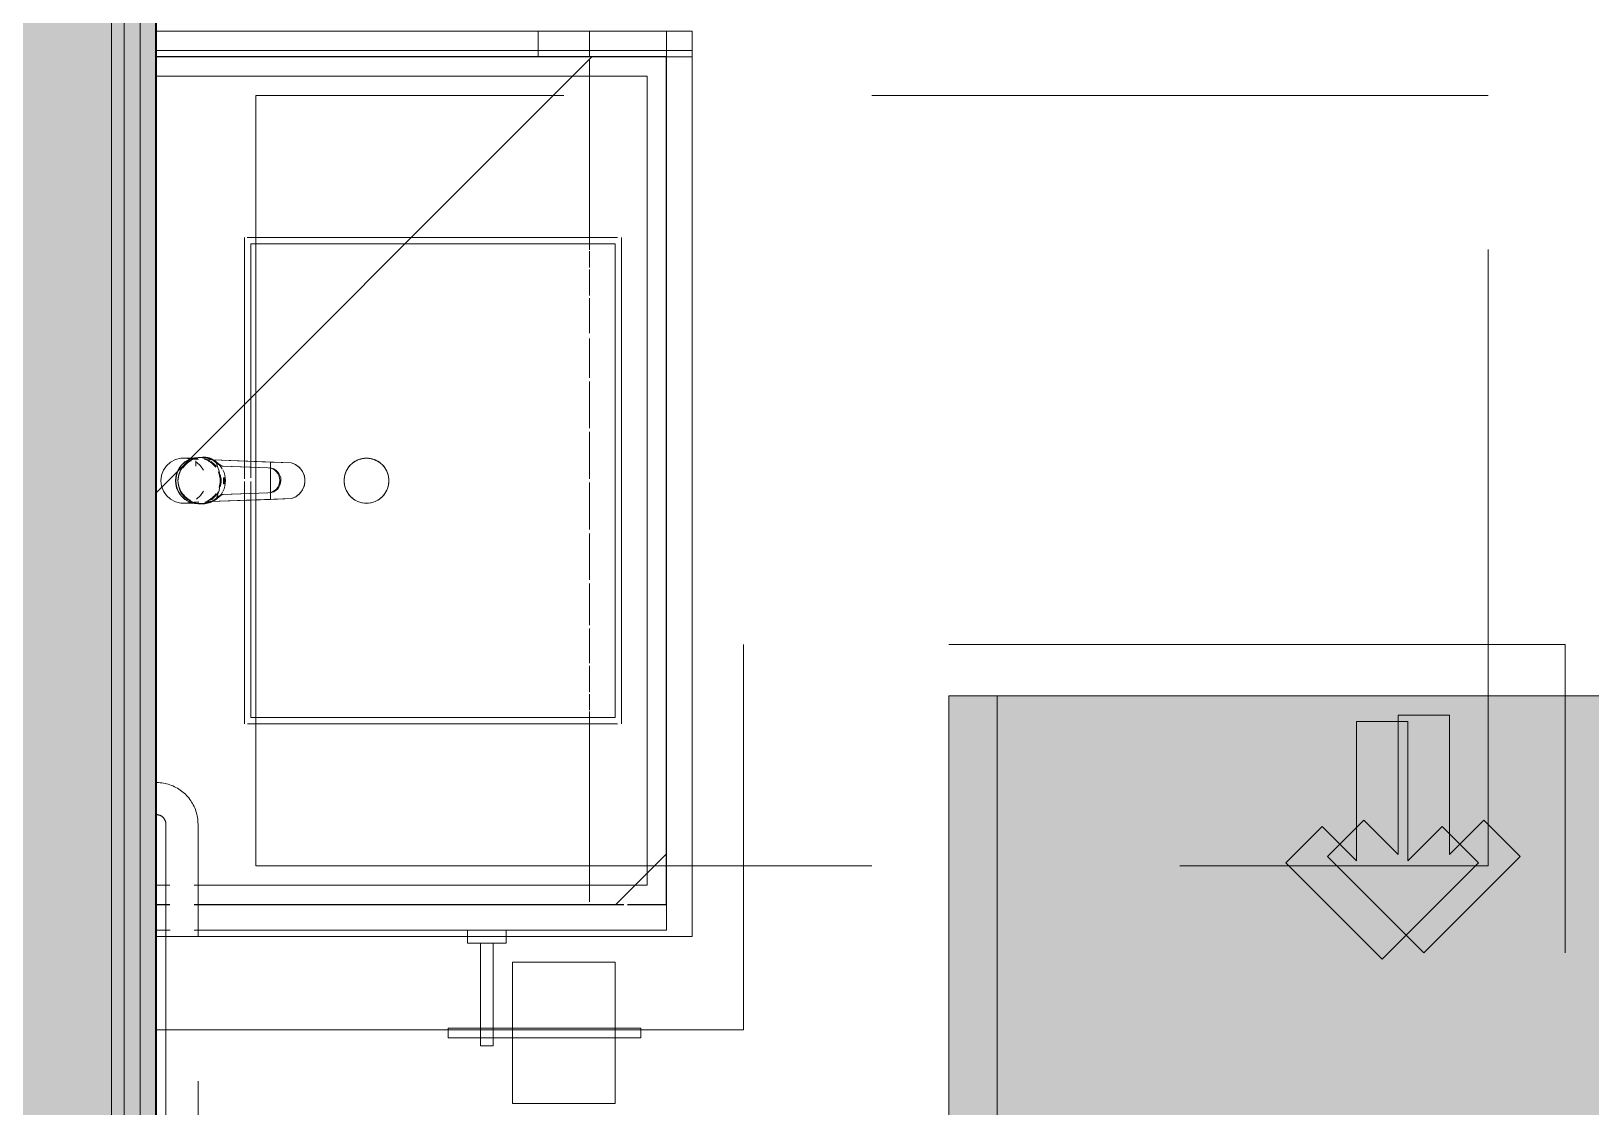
# Model space of a CAD drawing. Header units: inches. Extents: x 6 to 8416, y -388 to 6104.
# Drawn here: x 4977.2 to 5037.9, y 448.8 to 490.7 of the extents above; entities that cross this region are included whole.
import ezdxf

# ---------------------------------------------------------------- set-up
doc = ezdxf.new("R2010")
doc.units = ezdxf.units.IN
doc.header["$MEASUREMENT"] = 0
for name, pattern in [('Dash 1_16_', [48, 24, -24]), ('Hidden 1_16_', [36, 24, -12]), ('Hidden 3_16_', [13.5, 9, -4.5])]:
    doc.linetypes.add(name, pattern=pattern)
for name, color, linetype, lineweight in [('A-GENM', 13, 'Continuous', 18), ('A-ROOM', 32, 'Continuous', 13), ('A-WALL', 113, 'Continuous', 25), ('A-WALL-PATT', 111, 'Continuous', 35), ('I-WALL', 2, 'Continuous', 25), ('P-SANR-FIXT', 6, 'Continuous', 18), ('Q-CASE', 31, 'Continuous', 18), ('Q-SPCQ', 91, 'Continuous', 18)]:
    doc.layers.add(name, color=color, linetype=linetype, lineweight=lineweight)
pattern_1 = [(135, (475.423, -853.625), (-16.97056, -16.97056), [])]

# ---------------------------------------------------------------- blocks, each defined once
blk = doc.blocks.new('PL BA Toilet-Unit-Two Piece-ICC ADA-AM - ICC Type B_ Side Approach_ Swing Up Bar-V949-LEVEL 3 - PLAN Copy 1 Copy 1')
at = {"layer": 'A-GENM', "linetype": 'Hidden 1_16_', "lineweight": 9}
for p, q in [((0, -6), (0, -1.125)), ((33, -24), (33, -1.125)), ((0, -18.276), (0, -6)), ((0, -18.875), (0, -18.276)), ((0, -22.536), (0, -19.066)), ((0, -23.578), (0, -22.678)), ((0, -47.172), (0, -23.578)), ((33, -24), (48, -24)), ((48, -56), (48, -24)), ((39.75, -46.75), (36, -50.5)), ((36.688, -49.812), (39.75, -46.75)), ((41.164, -48.164), (39.75, -46.75)), ((39.75, -46.75), (40.227, -47.227)), ((0, -47.704), (0, -47.172)), ((40.227, -47.227), (40.875, -47.875)), ((0, -52.423), (0, -47.763)), ((40.875, -47.875), (41.164, -48.164)), ((39.828, -49.5), (41.164, -48.164)), ((41.164, -48.164), (39.828, -49.5)), ((36, -50.5), (36.688, -49.812)), ((45.25, -49.5), (39.828, -49.5)), ((39.828, -49.5), (45, -49.5)), ((45, -49.5), (45.25, -49.5)), ((45.25, -51.5), (45.25, -49.5)), ((45.25, -49.5), (45.25, -51.5)), ((36, -50.5), (39.75, -54.25)), ((39.75, -54.25), (36, -50.5)), ((41.164, -52.836), (39.828, -51.5)), ((39.828, -51.5), (45.25, -51.5)), ((40.625, -51.5), (39.828, -51.5)), ((39.828, -51.5), (40.227, -51.898)), ((45.25, -51.5), (40.625, -51.5)), ((40.227, -51.898), (41.164, -52.836)), ((0, -56), (0, -52.474)), ((39.75, -54.25), (41.164, -52.836)), ((41.164, -52.836), (39.75, -54.25)), ((0, -56), (48, -56))]:
    blk.add_line(p, q, dxfattribs=at)
blk = doc.blocks.new('GM Clearance-Rect-AM - 30_ x 48_  - A117 2017 Existing _ Type B _ A117 2009 _ CBC-V950-LEVEL 3 - PLAN Copy 1 Copy 1')
at = {"layer": 'A-GENM', "linetype": 'Hidden 1_16_', "lineweight": 9, "transparency": 33554560}
h = blk.add_hatch(color=256, dxfattribs=at)
h.paths.add_polyline_path([(-11.625, 0), (8.556, 0.148), (3.967, 1.272), (-1.674, 2.235), (-7.311, 2.769), (-13.318, 2.869), (-15, 2.715), (-15, 0), (-12.492, 0)])
h.paths.add_polyline_path([(12.753, 0), (15, 0), (15, 48), (-15, 48), (-15, 3.805), (-9.48, 3.852), (-3.814, 3.486), (1.711, 2.722), (7.275, 1.493), (11.372, 0.418), (12.494, 0)])
blk.add_hatch(color=256, dxfattribs=at).paths.add_polyline_path([(11.046, 0), (12.277, 0.051), (10.174, 0.744), (3.583, 2.363), (-0.924, 3.155), (-7.243, 3.767), (-13.135, 3.876), (-15, 3.673), (-15, 2.805), (-9.932, 2.869), (-4.179, 2.522), (2.085, 1.633), (7.716, 0.376), (9.685, 0), (10.671, 0)])
at = {"layer": 'A-GENM', "linetype": 'Hidden 1_16_', "lineweight": 9}
for p, q in [((15, 48), (-15, 48)), ((-15, 48), (-15, 3.771)), ((15, 48), (-15, 48)), ((-15, 48), (-15, 3.771)), ((-15, 3.771), (-15, 48)), ((-15, 48), (15, 48)), ((15, 0), (15, 48)), ((15, 0), (15, 48)), ((15, 48), (15, 0)), ((-15, 3.702), (-15, 3.498)), ((-15, 3.702), (-15, 3.498)), ((-15, 3.498), (-15, 3.702)), ((-15, 3.199), (-15, 2.989)), ((-15, 3.199), (-15, 2.989)), ((-15, 2.989), (-15, 3.199)), ((-15, 2.805), (-15, 0)), ((-15, 2.805), (-15, 0)), ((-15, 0), (-15, 2.805)), ((-15, 0), (9.1, 0)), ((-15, 0), (9.1, 0)), ((9.1, 0), (-15, 0)), ((9.1, 0), (9.523, 0)), ((9.1, 0), (9.523, 0)), ((9.523, 0), (9.1, 0)), ((9.575, 0), (12.341, 0)), ((9.575, 0), (12.341, 0)), ((12.341, 0), (9.575, 0)), ((12.422, 0), (15, 0)), ((12.422, 0), (15, 0)), ((15, 0), (12.422, 0))]:
    blk.add_line(p, q, dxfattribs=at)
blk = doc.blocks.new('GM BA Vanity-Single - Lav Cab _ Apron-ICC ADA-AM - 33_ Sink Cab_End Panel - Forward-V951-LEVEL 3 - PLAN Copy 1 Copy 1')
at = {"layer": 'A-GENM'}
for p, q in [((0.75, 22), (0, 22)), ((0, 22), (0, 16)), ((0, 16), (0, 22)), ((0, 22), (0.75, 22)), ((0.75, 22), (0, 22)), ((0, 22), (0, 16)), ((0, 16), (0, 22)), ((0, 22), (0.75, 22)), ((0.75, 16), (0.75, 22)), ((0.75, 22), (0.75, 16)), ((1, 22), (0.75, 22)), ((0.75, 22), (1, 22)), ((35.25, 22), (1, 22)), ((1, 22), (35.25, 22)), ((35.25, 1.125), (35.25, 22)), ((35.25, 22), (35.25, 2.601)), ((8.281, 4.813), (8.281, 19)), ((8.281, 19), (26.719, 19)), ((26.719, 19), (8.281, 19)), ((8.281, 19), (8.281, 4.813)), ((26.719, 19), (26.719, 4.813)), ((26.719, 4.813), (26.719, 19)), ((0, 16), (0, 1.125)), ((0, 1.125), (0, 16)), ((0, 16), (0, 1.125)), ((0, 1.125), (0, 16)), ((0.75, 1.125), (0.75, 16)), ((0.75, 16), (0.75, 1.125)), ((16.746, 4.813), (8.281, 4.813)), ((8.281, 4.813), (16.746, 4.813)), ((16.975, 4.813), (16.746, 4.813)), ((16.746, 4.813), (16.975, 4.813)), ((17.386, 4.813), (16.975, 4.813)), ((16.975, 4.813), (17.386, 4.813)), ((17.999, 4.813), (17.531, 4.813)), ((17.531, 4.813), (17.999, 4.813)), ((18.254, 4.813), (17.999, 4.813)), ((17.999, 4.813), (18.254, 4.813)), ((26.719, 4.813), (18.254, 4.813)), ((18.254, 4.813), (26.719, 4.813)), ((35.25, 1.66), (35.25, 1.125))]:
    blk.add_line(p, q, dxfattribs=at)
blk = doc.blocks.new('GM Outlet Zone-AM - GM Outlet Zone-AM-V953-LEVEL 3 - PLAN Copy 1 Copy 1')
at = {"layer": 'A-GENM', "linetype": 'Dash 1_16_', "lineweight": 9}
for p, q in [((-3, 1), (3, 1)), ((3, 1), (-3, 1)), ((-3, 0.75), (-3, 1)), ((-3, 1), (-3, 0)), ((-3, 0), (-3, 0.75)), ((3, 1), (3, 0.75)), ((3, 1), (3, 0)), ((3, 0.75), (3, 0)), ((-3, 0), (3, 0)), ((3, 0), (-3, 0))]:
    blk.add_line(p, q, dxfattribs=at)
blk = doc.blocks.new('z Nested-Clearance-Shower-AM - Tub_Shower - ICC Type B - Option A_ Forward-2223806-LEVEL 3 - PLAN Copy 1 Copy 1')
at = {"layer": 'A-GENM', "linetype": 'Hidden 1_16_', "lineweight": 9}
for p, q in [((30, 48), (0, 48)), ((0, 48), (0, 0)), ((30, 0), (30, 48)), ((16, 47), (14, 47)), ((14, 47), (14, 41.578)), ((14, 42.875), (14, 47)), ((14, 47), (15.625, 47)), ((15.625, 47), (16, 47)), ((16, 41.578), (16, 47)), ((16, 47), (16, 41.578)), ((12.664, 42.914), (11.25, 41.5)), ((11.25, 41.5), (12.664, 42.914)), ((14, 41.578), (12.664, 42.914)), ((12.664, 42.914), (13.352, 42.227)), ((14, 41.578), (14, 42.875)), ((17.336, 42.914), (16, 41.578)), ((16, 41.578), (17.336, 42.914)), ((18.75, 41.5), (17.336, 42.914)), ((17.336, 42.914), (17.625, 42.625)), ((17.625, 42.625), (18.023, 42.227)), ((13.352, 42.227), (14, 41.578)), ((18.023, 42.227), (18.75, 41.5)), ((11.25, 41.5), (15, 37.75)), ((15, 37.75), (11.25, 41.5)), ((15, 37.75), (18.75, 41.5)), ((18.75, 41.5), (15.937, 38.688)), ((15.937, 38.688), (15, 37.75)), ((0, 0), (30, 0))]:
    blk.add_line(p, q, dxfattribs=at)
blk = doc.blocks.new('z Nested-Toilet Grab Bars - z Nested-Toilet Grab Bars-V957-LEVEL 3 - PLAN Copy 1 Copy 1')
at = {"layer": 'A-GENM', "linetype": 'Dash 1_16_', "lineweight": 9}
for p, q in [((-1.724, 29.713), (-1.711, 29.691)), ((-1.711, 29.691), (-1.699, 29.67)), ((-1.699, 29.67), (-1.687, 29.647)), ((-1.625, 29.192), (-1.625, 29.233)), ((-1.625, 29.204), (-1.625, 29.159)), ((-1.625, 29.146), (-1.625, 29.192)), ((-1.625, 29.159), (-1.625, 29.109)), ((-1.625, 29.094), (-1.625, 29.146)), ((-1.625, 29.109), (-1.625, 29.054)), ((-1.625, 29.038), (-1.625, 29.094)), ((-1.625, 29.054), (-1.625, 28.994)), ((-2.875, 26), (-2.875, 1.125)), ((-2.875, 26), (-2.875, 1.125)), ((-1.625, 1.125), (-1.625, 26)), ((-1.625, 1.125), (-1.625, 26)), ((-36.625, 2.75), (-41, 2.75)), ((-7, 2.75), (-36.625, 2.75)), ((-41, 1.5), (-36.625, 1.5)), ((-36.625, 1.5), (-7, 1.5))]:
    blk.add_line(p, q, dxfattribs=at)
at = {"layer": 'A-GENM', "linetype": 'Dash 1_16_', "lineweight": 9, "flags": 128}
for points in [[(-2.875, 29.375), (-2.875, 29.4), (-2.873, 29.425), (-2.871, 29.45), (-2.867, 29.475), (-2.863, 29.499), (-2.857, 29.524), (-2.851, 29.548), (-2.843, 29.572), (-2.835, 29.595), (-2.826, 29.618), (-2.815, 29.641), (-2.804, 29.664), (-2.792, 29.686), (-2.78, 29.707), (-2.766, 29.728), (-2.751, 29.748), (-2.736, 29.768), (-2.72, 29.787), (-2.703, 29.806), (-2.685, 29.823), (-2.667, 29.84), (-2.648, 29.857), (-2.629, 29.872), (-2.608, 29.887), (-2.588, 29.901), (-2.566, 29.914), (-2.545, 29.926), (-2.522, 29.938), (-2.5, 29.948), (-2.476, 29.958), (-2.453, 29.966), (-2.429, 29.974), (-2.405, 29.98), (-2.381, 29.986), (-2.356, 29.991), (-2.332, 29.995), (-2.307, 29.997), (-2.282, 29.999), (-2.257, 30), (-2.25, 30)], [(-2.25, 30), (-2.225, 30), (-2.2, 29.998), (-2.175, 29.996), (-2.15, 29.992), (-2.126, 29.988), (-2.101, 29.982), (-2.077, 29.976), (-2.053, 29.968), (-2.03, 29.96), (-2.007, 29.951), (-1.984, 29.94), (-1.961, 29.929), (-1.939, 29.917), (-1.918, 29.905), (-1.897, 29.891), (-1.877, 29.876), (-1.857, 29.861), (-1.838, 29.845), (-1.819, 29.828), (-1.802, 29.81), (-1.785, 29.792), (-1.768, 29.773), (-1.753, 29.754), (-1.738, 29.733), (-1.724, 29.713)], [(-2.875, 29.375), (-2.875, 29.372), (-2.875, 29.364), (-2.875, 29.351), (-2.875, 29.332), (-2.875, 29.308), (-2.875, 29.278), (-2.875, 29.244), (-2.875, 29.204), (-2.875, 29.159), (-2.875, 29.109), (-2.875, 29.054), (-2.875, 28.994), (-2.875, 28.929), (-2.875, 28.859), (-2.875, 28.786), (-2.875, 28.707), (-2.875, 28.624), (-2.875, 28.537), (-2.875, 28.446), (-2.875, 28.351), (-2.875, 28.253), (-2.875, 28.15), (-2.875, 28.045), (-2.875, 27.936), (-2.875, 27.824), (-2.875, 27.708), (-2.875, 27.591), (-2.875, 27.47), (-2.875, 27.348), (-2.875, 27.223), (-2.875, 27.096), (-2.875, 26.968), (-2.875, 26.838), (-2.875, 26.706), (-2.875, 26.574), (-2.875, 26.44), (-2.875, 26.306), (-2.875, 26.171), (-2.875, 26.036), (-2.875, 26)], [(-2.875, 26), (-2.875, 26.135), (-2.875, 26.27), (-2.875, 26.404), (-2.875, 26.538), (-2.875, 26.671), (-2.875, 26.802), (-2.875, 26.933), (-2.875, 27.062), (-2.875, 27.189), (-2.875, 27.314), (-2.875, 27.438), (-2.875, 27.559), (-2.875, 27.677), (-2.875, 27.793), (-2.875, 27.906), (-2.875, 28.016), (-2.875, 28.122), (-2.875, 28.225), (-2.875, 28.325), (-2.875, 28.421), (-2.875, 28.513), (-2.875, 28.601), (-2.875, 28.685), (-2.875, 28.765), (-2.875, 28.84), (-2.875, 28.911), (-2.875, 28.977), (-2.875, 29.038), (-2.875, 29.094), (-2.875, 29.146), (-2.875, 29.192), (-2.875, 29.233), (-2.875, 29.269), (-2.875, 29.3), (-2.875, 29.326), (-2.875, 29.346), (-2.875, 29.361), (-2.875, 29.371), (-2.875, 29.375)], [(-1.687, 29.647), (-1.677, 29.625), (-1.667, 29.601), (-1.659, 29.578), (-1.651, 29.554), (-1.645, 29.53), (-1.639, 29.506), (-1.634, 29.481), (-1.63, 29.457), (-1.628, 29.432), (-1.626, 29.407), (-1.625, 29.382), (-1.625, 29.375)], [(-1.625, 29.375), (-1.625, 29.372), (-1.625, 29.364), (-1.625, 29.351), (-1.625, 29.332), (-1.625, 29.308), (-1.625, 29.278), (-1.625, 29.244), (-1.625, 29.204)], [(-1.625, 29.233), (-1.625, 29.269), (-1.625, 29.3), (-1.625, 29.326), (-1.625, 29.346), (-1.625, 29.361), (-1.625, 29.371), (-1.625, 29.375)], [(-1.625, 28.685), (-1.625, 28.765), (-1.625, 28.84), (-1.625, 28.911), (-1.625, 28.977), (-1.625, 29.038)], [(-1.625, 28.994), (-1.625, 28.929), (-1.625, 28.859), (-1.625, 28.786), (-1.625, 28.707)], [(-1.625, 28.707), (-1.625, 28.624), (-1.625, 28.537), (-1.625, 28.446), (-1.625, 28.351), (-1.625, 28.253), (-1.625, 28.15), (-1.625, 28.045), (-1.625, 27.936), (-1.625, 27.824), (-1.625, 27.708), (-1.625, 27.591), (-1.625, 27.47), (-1.625, 27.348), (-1.625, 27.223), (-1.625, 27.096), (-1.625, 26.968), (-1.625, 26.838), (-1.625, 26.706), (-1.625, 26.574), (-1.625, 26.44), (-1.625, 26.306), (-1.625, 26.171), (-1.625, 26.036), (-1.625, 26)], [(-1.625, 26), (-1.625, 26.135), (-1.625, 26.27), (-1.625, 26.404), (-1.625, 26.538), (-1.625, 26.671), (-1.625, 26.802), (-1.625, 26.933), (-1.625, 27.062), (-1.625, 27.189), (-1.625, 27.314), (-1.625, 27.438), (-1.625, 27.559), (-1.625, 27.677), (-1.625, 27.793), (-1.625, 27.906), (-1.625, 28.016), (-1.625, 28.122), (-1.625, 28.225), (-1.625, 28.325), (-1.625, 28.421), (-1.625, 28.513), (-1.625, 28.601), (-1.625, 28.685)], [(-41, 2.75), (-41.065, 2.749), (-41.13, 2.745), (-41.195, 2.738), (-41.259, 2.729), (-41.323, 2.718), (-41.386, 2.703), (-41.449, 2.687), (-41.511, 2.668), (-41.572, 2.646), (-41.633, 2.622), (-41.692, 2.595), (-41.75, 2.566), (-41.807, 2.535), (-41.863, 2.502), (-41.918, 2.466), (-41.97, 2.428), (-42.022, 2.389), (-42.072, 2.347), (-42.119, 2.303), (-42.166, 2.257), (-42.21, 2.21), (-42.252, 2.16), (-42.293, 2.109), (-42.331, 2.057), (-42.367, 2.003), (-42.401, 1.948), (-42.433, 1.891), (-42.463, 1.833), (-42.49, 1.774), (-42.515, 1.714), (-42.537, 1.653), (-42.557, 1.591), (-42.574, 1.528), (-42.589, 1.465), (-42.601, 1.401), (-42.611, 1.337), (-42.618, 1.272), (-42.623, 1.208), (-42.625, 1.143), (-42.625, 1.125)], [(-5.375, 1.125), (-5.376, 1.19), (-5.38, 1.255), (-5.387, 1.32), (-5.396, 1.384), (-5.407, 1.448), (-5.422, 1.511), (-5.438, 1.574), (-5.457, 1.636), (-5.479, 1.697), (-5.503, 1.758), (-5.53, 1.817), (-5.559, 1.875), (-5.59, 1.932), (-5.623, 1.988), (-5.659, 2.043), (-5.697, 2.095), (-5.736, 2.147), (-5.778, 2.197), (-5.822, 2.244), (-5.868, 2.291), (-5.915, 2.335), (-5.965, 2.377), (-6.016, 2.418), (-6.068, 2.456), (-6.122, 2.492), (-6.177, 2.526), (-6.234, 2.558), (-6.292, 2.588), (-6.351, 2.615), (-6.411, 2.64), (-6.472, 2.662), (-6.534, 2.682), (-6.597, 2.699), (-6.66, 2.714), (-6.724, 2.726), (-6.788, 2.736), (-6.853, 2.743), (-6.917, 2.748), (-6.982, 2.75), (-7, 2.75)], [(-41.375, 1.125), (-41.375, 1.14), (-41.374, 1.155), (-41.372, 1.17), (-41.37, 1.185), (-41.368, 1.2), (-41.364, 1.214), (-41.36, 1.229), (-41.356, 1.243), (-41.351, 1.257), (-41.345, 1.271), (-41.339, 1.285), (-41.333, 1.298), (-41.325, 1.311), (-41.318, 1.324), (-41.31, 1.337), (-41.301, 1.349), (-41.292, 1.361), (-41.282, 1.372), (-41.272, 1.383), (-41.261, 1.394), (-41.25, 1.404), (-41.239, 1.414), (-41.227, 1.423), (-41.215, 1.432), (-41.203, 1.441), (-41.19, 1.448), (-41.177, 1.456), (-41.163, 1.463), (-41.15, 1.469), (-41.136, 1.475), (-41.122, 1.48), (-41.108, 1.484), (-41.093, 1.488), (-41.078, 1.492), (-41.064, 1.495), (-41.049, 1.497), (-41.034, 1.498), (-41.019, 1.5), (-41.004, 1.5), (-41, 1.5)], [(-7, 1.5), (-6.985, 1.5), (-6.97, 1.499), (-6.955, 1.497), (-6.94, 1.495), (-6.925, 1.493), (-6.911, 1.489), (-6.896, 1.485), (-6.882, 1.481), (-6.868, 1.476), (-6.854, 1.47), (-6.84, 1.464), (-6.827, 1.458), (-6.814, 1.45), (-6.801, 1.443), (-6.788, 1.435), (-6.776, 1.426), (-6.764, 1.417), (-6.753, 1.407), (-6.742, 1.397), (-6.731, 1.386), (-6.721, 1.375), (-6.711, 1.364), (-6.702, 1.352), (-6.693, 1.34), (-6.684, 1.328), (-6.677, 1.315), (-6.669, 1.302), (-6.662, 1.288), (-6.656, 1.275), (-6.65, 1.261), (-6.645, 1.247), (-6.641, 1.233), (-6.637, 1.218), (-6.633, 1.203), (-6.63, 1.189), (-6.628, 1.174), (-6.627, 1.159), (-6.625, 1.144), (-6.625, 1.129), (-6.625, 1.125)]]:
    blk.add_lwpolyline(points, dxfattribs=at)
blk = doc.blocks.new('z Nested-Lav Basin-Rectangular - Rectangular-V673-LEVEL 3 - PLAN Copy 1 Copy 1')
at = {"layer": 'P-SANR-FIXT', "lineweight": 9}
for p, q in [((-9.469, 7.301), (9.469, 7.301)), ((-9.231, 7.301), (-9.469, 7.301)), ((-8.531, 7.301), (-9.231, 7.301)), ((-7.403, 7.301), (-8.531, 7.301)), ((-5.904, 7.301), (-7.403, 7.301)), ((-4.108, 7.301), (-5.904, 7.301)), ((-2.107, 7.301), (-4.108, 7.301)), ((0, 7.301), (-2.107, 7.301)), ((2.107, 7.301), (0, 7.301)), ((4.108, 7.301), (2.107, 7.301)), ((5.904, 7.301), (4.108, 7.301)), ((7.403, 7.301), (5.904, 7.301)), ((8.531, 7.301), (7.403, 7.301)), ((9.231, 7.301), (8.531, 7.301)), ((9.469, 7.301), (9.231, 7.301)), ((-9.469, 7.141), (-9.469, -7.282)), ((-9.219, -7.137), (-9.219, 7.051)), ((-9.219, 7.051), (9.219, 7.051)), ((-9.219, 7.051), (-8.988, 7.051)), ((-8.988, 7.051), (-8.306, 7.051)), ((-8.306, 7.051), (-7.208, 7.051)), ((-7.208, 7.051), (-5.748, 7.051)), ((-5.748, 7.051), (-4, 7.051)), ((-4, 7.051), (-2.051, 7.051)), ((-2.051, 7.051), (0, 7.051)), ((0, 7.051), (2.051, 7.051)), ((2.051, 7.051), (4, 7.051)), ((4, 7.051), (5.748, 7.051)), ((5.748, 7.051), (7.208, 7.051)), ((7.208, 7.051), (8.306, 7.051)), ((8.306, 7.051), (8.988, 7.051)), ((8.988, 7.051), (9.219, 7.051)), ((9.219, 7.051), (9.219, -7.137)), ((9.469, -7.278), (9.469, 7.139)), ((-0.754, -7.137), (-9.219, -7.137)), ((-8.988, -7.137), (-9.219, -7.137)), ((-8.306, -7.137), (-8.988, -7.137)), ((-7.208, -7.137), (-8.306, -7.137)), ((-5.748, -7.137), (-7.208, -7.137)), ((-4, -7.137), (-5.748, -7.137)), ((-2.051, -7.137), (-4, -7.137)), ((-0.759, -7.137), (-2.051, -7.137)), ((-0.528, -7.137), (-0.759, -7.137)), ((-0.525, -7.137), (-0.754, -7.137)), ((-0.114, -7.137), (-0.528, -7.137)), ((-0.114, -7.137), (-0.525, -7.137)), ((0.499, -7.137), (0.031, -7.137)), ((0.501, -7.137), (0.031, -7.137)), ((0.754, -7.137), (0.499, -7.137)), ((0.759, -7.137), (0.501, -7.137)), ((9.219, -7.137), (0.754, -7.137)), ((2.051, -7.137), (0.759, -7.137)), ((4, -7.137), (2.051, -7.137)), ((5.748, -7.137), (4, -7.137)), ((7.208, -7.137), (5.748, -7.137)), ((8.306, -7.137), (7.208, -7.137)), ((8.988, -7.137), (8.306, -7.137)), ((9.219, -7.137), (8.988, -7.137)), ((-9.469, -7.387), (-9.231, -7.387)), ((-0.764, -7.387), (-9.469, -7.387)), ((-9.231, -7.387), (-8.531, -7.387)), ((-8.531, -7.387), (-7.403, -7.387)), ((-7.403, -7.387), (-5.904, -7.387)), ((-5.904, -7.387), (-4.108, -7.387)), ((-4.108, -7.387), (-2.107, -7.387)), ((-2.107, -7.387), (-0.768, -7.387)), ((-0.768, -7.387), (-0.537, -7.387)), ((-0.534, -7.387), (-0.764, -7.387)), ((-0.537, -7.387), (-0.073, -7.387)), ((-0.073, -7.387), (-0.534, -7.387)), ((0.032, -7.387), (0.51, -7.387)), ((0.508, -7.387), (0.032, -7.387)), ((0.764, -7.387), (0.508, -7.387)), ((0.51, -7.387), (0.768, -7.387)), ((9.469, -7.387), (0.764, -7.387)), ((0.768, -7.387), (2.107, -7.387)), ((2.107, -7.387), (4.108, -7.387)), ((4.108, -7.387), (5.904, -7.387)), ((5.904, -7.387), (7.403, -7.387)), ((7.403, -7.387), (8.531, -7.387)), ((8.531, -7.387), (9.231, -7.387)), ((9.231, -7.387), (9.469, -7.387))]:
    blk.add_line(p, q, dxfattribs=at)
at = {"layer": 'P-SANR-FIXT'}
blk.add_circle((0, -2.637), 0.875, dxfattribs=at)
at = {"layer": 'P-SANR-FIXT', "lineweight": 9}
for points in [[(-0.875, -2.637), (-0.875, -2.535), (-0.839, -2.331), (-0.684, -2.062), (-0.447, -1.863), (-0.155, -1.757), (0.155, -1.757), (0.447, -1.863), (0.684, -2.063), (0.839, -2.331), (0.875, -2.535), (0.875, -2.637)], [(-0.152, -1.775), (-0.252, -1.793), (-0.349, -1.828), (-0.438, -1.879)], [(0.152, -1.775), (0.052, -1.757), (-0.052, -1.757), (-0.152, -1.775)], [(0.438, -1.879), (0.349, -1.828), (0.252, -1.793), (0.152, -1.775)], [(-0.822, -2.337), (-0.857, -2.433), (-0.875, -2.535), (-0.875, -2.637)], [(-0.67, -2.074), (-0.736, -2.152), (-0.787, -2.242), (-0.822, -2.337)], [(-0.438, -1.879), (-0.526, -1.93), (-0.605, -1.996), (-0.67, -2.074)], [(0.67, -2.074), (0.605, -1.996), (0.526, -1.93), (0.438, -1.879)], [(0.822, -2.337), (0.787, -2.242), (0.736, -2.152), (0.67, -2.074)], [(0.875, -2.637), (0.875, -2.535), (0.857, -2.433), (0.822, -2.337)], [(-0.875, -2.637), (-0.875, -2.738), (-0.857, -2.84), (-0.822, -2.936)], [(0.875, -2.637), (0.875, -2.738), (0.839, -2.942), (0.684, -3.21), (0.447, -3.41), (0.155, -3.516), (-0.155, -3.516), (-0.447, -3.41), (-0.684, -3.211), (-0.839, -2.942), (-0.875, -2.738), (-0.875, -2.637)], [(-0.822, -2.936), (-0.787, -3.032), (-0.736, -3.121), (-0.67, -3.199)], [(0.67, -3.199), (0.736, -3.121), (0.787, -3.031), (0.822, -2.936)], [(0.822, -2.936), (0.857, -2.84), (0.875, -2.738), (0.875, -2.637)], [(-0.67, -3.199), (-0.605, -3.277), (-0.526, -3.343), (-0.438, -3.394)], [(-0.438, -3.394), (-0.349, -3.445), (-0.252, -3.481), (-0.152, -3.498)], [(-0.152, -3.498), (-0.052, -3.516), (0.052, -3.516), (0.152, -3.498)], [(0.152, -3.498), (0.252, -3.481), (0.349, -3.445), (0.438, -3.394)], [(0.438, -3.394), (0.526, -3.343), (0.605, -3.277), (0.67, -3.199)]]:
    blk.add_open_spline(points, degree=3, dxfattribs=at)
blk = doc.blocks.new('z Nested-Faucet-BA-Sngl Handle - Faucet-V958-LEVEL 3 - PLAN Copy 1 Copy 1')
at = {"layer": 'P-SANR-FIXT'}
for p, q in [((-0.697, 2.584), (-0.82, -0.808)), ((-0.727, 1.767), (-0.697, 2.584)), ((0.812, -0.587), (0.697, 2.591)), ((0.697, 2.591), (0.727, 1.767)), ((-0.82, -0.808), (-0.727, 1.767)), ((0.727, 1.767), (-0.727, 1.767)), ((-0.5, 1.664), (-0.567, -0.126)), ((-0.567, -0.085), (-0.502, 1.664)), ((0.538, -0.119), (0.476, 1.663)), ((0.477, 1.663), (0.538, -0.078)), ((0.727, 1.767), (0.812, -0.587)), ((-0.567, -0.126), (-0.567, -0.085)), ((-0.118, -0.019), (-0.118, -0.06)), ((0.118, -0.019), (-0.118, -0.019)), ((0.118, -0.019), (-0.118, -0.019)), ((0.118, -0.06), (0.118, -0.019)), ((0.538, -0.119), (0.538, -0.078)), ((0.608, -0.267), (0.608, -0.226)), ((-0.913, -0.806), (-0.913, -0.847)), ((-0.904, -0.911), (-0.904, -1.059)), ((-0.901, -0.993), (-0.904, -1.059)), ((-0.878, -1.072), (-0.878, -1.628)), ((-0.837, -1.058), (-0.837, -1.146)), ((-0.829, -1.058), (-0.837, -1.058)), ((-0.837, -1.058), (-0.829, -1.058)), ((-0.837, -1.146), (-0.837, -1.3)), ((-0.57, -1.146), (-0.772, -1.146)), ((-0.582, -0.966), (-0.723, -1.126)), ((-0.408, -0.845), (-0.582, -0.966)), ((0.582, -0.966), (0.408, -0.845)), ((0.723, -1.126), (0.582, -0.966)), ((0.835, -1.214), (0.828, -1.029)), ((0.832, -1.146), (0.836, -1.232)), ((0.853, -1.346), (0.892, -1.197)), ((0.878, -1.628), (0.878, -1.072)), ((0.89, -0.966), (0.89, -0.926)), ((0.892, -1.197), (0.904, -1.059)), ((0.904, -1.059), (0.901, -0.993)), ((0.904, -1.059), (0.904, -0.911)), ((-0.853, -1.346), (-0.834, -1.393)), ((-0.834, -1.393), (-0.73, -1.571)), ((-0.821, -1.314), (-0.832, -1.344)), ((-0.73, -1.571), (-0.586, -1.721)), ((0.832, -1.344), (0.821, -1.314)), ((0.834, -1.393), (0.853, -1.346)), ((0.85, -1.232), (0.836, -1.232)), ((0.836, -1.232), (0.85, -1.232)), ((0.85, -1.3), (0.85, -1.232)), ((0.85, -1.232), (0.85, -1.3))]:
    blk.add_line(p, q, dxfattribs=at)
at = {"layer": 'P-SANR-FIXT', "flags": 128}
for points in [[(0.697, 2.591), (0.62, 2.76), (0.503, 2.903), (0.353, 3.013), (0.181, 3.081), (-0.003, 3.103), (-0.187, 3.079), (-0.358, 3.009), (-0.506, 2.898), (-0.622, 2.753), (-0.697, 2.584)], [(-0.53, 2.874), (-0.401, 2.982), (-0.251, 3.059), (-0.087, 3.098), (0.081, 3.099), (0.246, 3.061), (0.397, 2.987), (0.527, 2.879)], [(-0.697, 2.584), (-0.63, 2.738), (-0.53, 2.874)], [(0.527, 2.879), (0.628, 2.745), (0.697, 2.591)], [(0, -1.844), (-0.217, -1.816), (-0.421, -1.736), (-0.601, -1.607), (-0.745, -1.438), (-0.846, -1.238), (-0.898, -1.019), (-0.897, -0.793), (-0.843, -0.574), (-0.74, -0.375)], [(-0.74, -0.375), (-0.375, -0.243), (0, -0.193)], [(0, -0.193), (0.38, -0.244), (0.74, -0.375)], [(0.74, -0.375), (0.843, -0.574), (0.897, -0.793), (0.898, -1.019), (0.846, -1.238), (0.745, -1.438), (0.601, -1.607), (0.421, -1.736), (0.217, -1.816), (0, -1.844)], [(-0.904, -1.059), (-0.892, -1.197), (-0.853, -1.346)], [(-0.832, -1.344), (-0.872, -1.522), (-0.872, -1.735), (-0.821, -1.942), (-0.723, -2.131), (-0.582, -2.291), (-0.408, -2.412), (-0.21, -2.488), (0, -2.513)], [(-0.586, -1.721), (-0.41, -1.834), (-0.211, -1.905), (0, -1.929)], [(0, -2.513), (0.21, -2.488), (0.408, -2.412), (0.582, -2.291), (0.723, -2.131), (0.821, -1.942), (0.872, -1.735), (0.872, -1.522), (0.832, -1.344)], [(0, -1.929), (0.211, -1.905), (0.41, -1.834), (0.586, -1.721), (0.73, -1.571), (0.834, -1.393)]]:
    blk.add_lwpolyline(points, dxfattribs=at)
at = {"layer": 'P-SANR-FIXT'}
for centre, major_axis, ratio, start_param, end_param in [((-0.012, 1.687), (0.488, 0), 0.981627, 0.034194, 3.105026), ((-0.012, 1.647), (0.488, 0), 0.981627, 0.034194, 3.105026), ((0, -0.89), (0.904, 0), 0.992546, 1.570796, 2.050618), ((0, -0.89), (0.904, 0), 0.992546, 1.090975, 1.570796), ((-0.322, -0.785), (0.591, 0), 0.981627, 2.568497, 3.104199), ((-0.322, -0.826), (0.591, 0), 0.981627, 2.568497, 3.104199), ((0, -1.061), (0.904, 0), 0.992546, 2.567292, 3.065539), ((0.566, -1.388), (1.648, 0), 0.981627, 2.4228, 2.568497), ((0.566, -1.348), (1.648, 0), 0.981627, 2.495649, 2.568497), ((0, -1.072), (0.878, 0), 0.992546, 2.207473, 2.732128), ((0, -1.072), (0.878, 0), 0.992546, 2.207473, 2.732128), ((0.566, -1.348), (1.648, 0), 0.981627, 2.4228, 2.495649), ((0, -1.061), (0.904, 0), 0.992546, 2.222877, 2.532851), ((0, -0.89), (0.904, 0), 0.992546, 2.103114, 2.530439), ((-1.05, 0.04), (0.5, 0), 0.981627, 5.564393, 6.024593), ((-1.05, 0), (0.5, 0), 0.981627, 5.564393, 5.880213), ((-1.05, 0), (0.5, 0), 0.981627, 5.880213, 6.024593), ((0, -1.072), (0.878, 0), 0.992546, 1.580388, 1.97866), ((0, -1.072), (0.878, 0), 0.992546, 1.580388, 1.97866), ((0, -1.061), (-0.904, 0), 0.992546, 4.712389, 4.982668), ((0, -1.061), (0.904, 0), 0.992546, 1.297215, 1.570796), ((0, -1.072), (0.878, 0), 0.992546, 1.261267, 1.561205), ((0, -1.072), (0.878, 0), 0.992546, 1.261267, 1.561205), ((0, -1.061), (0.904, 0), 0.992546, 0.574301, 1.072549), ((0, -0.89), (0.904, 0), 0.992546, 0.611154, 1.048209), ((0, -1.072), (0.878, 0), 0.992546, 0.314159, 0.942478), ((0, -1.072), (0.878, 0), 0.992546, 0.314159, 0.942478), ((1.193, 0.131), (0.689, 0), 0.981627, 3.457004, 3.698846), ((1.193, 0.091), (0.689, 0), 0.981627, 3.457004, 3.574523), ((1.193, 0.091), (0.689, 0), 0.981627, 3.574523, 3.698846), ((0.057, -0.818), (0.817, 0), 0.981627, 0.28636, 0.830651), ((0.057, -0.859), (0.817, 0), 0.981627, 0.28636, 0.830651), ((-0.314, -0.926), (1.204, 0), 0.981627, 0.122173, 0.28636), ((0.254, -0.847), (1.168, 0), 0.981627, 3.104199, 3.617494), ((0.254, -0.806), (1.168, 0), 0.981627, 3.104199, 3.319048), ((0.011, -0.98), (0.879, 0), 0.981627, 5.349276, 6.241172), ((0, -1.061), (0.904, 0), 0.992546, 0.29608, 0.522446), ((-0.314, -0.966), (1.204, 0), 0.981627, 6.241172, 6.569545), ((0, -1.072), (0.878, 0), 0.992546, 6.116775, 6.335526), ((-0.314, -0.926), (1.204, 0), 0.981627, 0, 0.122173), ((-0.314, -0.926), (-1.204, 0), 0.981627, 3.099579, 3.141593), ((0, -1.072), (0.878, 0), 0.992546, 3.455752, 3.460447), ((0, -1.072), (0.878, 0), 0.992546, 3.455752, 3.460447), ((0, -1.072), (0.878, 0), 0.992546, 3.460447, 4.712389), ((0, -1.072), (0.878, 0), 0.992546, 3.460447, 4.712389), ((0.006, -0.932), (0.888, 0), 0.981627, 3.617494, 3.636197), ((0.006, -0.973), (0.888, 0), 0.981627, 3.617494, 5.349276), ((0.006, -0.932), (0.888, 0), 0.981627, 3.636197, 3.864891), ((0.006, -0.932), (0.888, 0), 0.981627, 3.864891, 4.112289), ((0, -1.072), (0.878, 0), 0.992546, 4.712389, 5.964331), ((0, -1.072), (-0.878, 0), 0.992546, 1.570796, 2.822739), ((0.011, -0.939), (0.879, 0), 0.981627, 5.349276, 5.57225), ((0.011, -0.939), (0.879, 0), 0.981627, 5.57225, 5.793455), ((0.011, -0.939), (0.879, 0), 0.981627, 5.793455, 5.795224), ((0, -1.072), (0.878, 0), 0.992546, 5.964331, 5.969026), ((0, -1.072), (0.878, 0), 0.992546, 5.964331, 5.969026)]:
    blk.add_ellipse(centre, major_axis=major_axis, ratio=ratio, start_param=start_param, end_param=end_param, dxfattribs=at)
for points, knots in [([(0, -0.038), (-0.018, -0.038), (-0.044, -0.039), (-0.075, -0.044), (-0.096, -0.049), (-0.114, -0.055), (-0.118, -0.058), (-0.118, -0.06)], [0, 0, 0, 0, 0.285714, 0.428571, 0.571429, 0.785714, 1, 1, 1, 1]), ([(-0.118, -0.06), (-0.118, -0.062), (-0.112, -0.065), (-0.093, -0.066), (-0.071, -0.067), (-0.04, -0.067), (-0.013, -0.067), (0, -0.067)], [0, 0, 0, 0, 0.285714, 0.428571, 0.571429, 0.785714, 1, 1, 1, 1]), ([(0.118, -0.06), (0.118, -0.058), (0.11, -0.053), (0.079, -0.044), (0.04, -0.039), (0.014, -0.038), (0, -0.038)], [0, 0, 0, 0, 0.285714, 0.571429, 0.785714, 1, 1, 1, 1]), ([(0, -0.067), (0.018, -0.067), (0.044, -0.067), (0.074, -0.067), (0.096, -0.066), (0.114, -0.064), (0.118, -0.062), (0.118, -0.06)], [0, 0, 0, 0, 0.285714, 0.428571, 0.571429, 0.785714, 1, 1, 1, 1])]:
    blk.add_open_spline(points, degree=3, knots=knots, dxfattribs=at)
blk = doc.blocks.new('z Nested-Clearance-Plumbing-AM - Clearance-V313-LEVEL 3 - PLAN Copy 1 Copy 1')
at = {"layer": 'A-GENM', "linetype": 'Hidden 1_16_', "lineweight": 9}
for p, q in [((15, 48), (-15, 48)), ((-15, 48), (-15, 0)), ((15, 0), (15, 48)), ((-15, 0), (-0.748, 0)), ((-0.748, 0), (-0.518, 0)), ((-0.518, 0), (0.492, 0)), ((0.492, 0), (0.748, 0)), ((0.748, 0), (15, 0))]:
    blk.add_line(p, q, dxfattribs=at)
blk = doc.blocks.new('CW BA Var LW - Double Doors _ Apron - AM - W x H x 21_ D - 5 1_2_ Apron-V1411-LEVEL 3 - PLAN Copy 1 Copy 1')
at = {"layer": 'Q-CASE', "lineweight": 9}
h = blk.add_hatch(dxfattribs=at)
h.set_pattern_fill('FP_148', color=256, style=0, pattern_type=2)
h.set_pattern_definition(pattern_1)
h.paths.add_polyline_path([(18.738, 2.523), (18.738, 21), (-14.262, 21), (-14.262, 1.125), (-13.512, 1.125), (-13.512, 20.25), (17.988, 20.25), (18.002, 1.125), (18.738, 1.125), (18.738, 2.515)])
h = blk.add_hatch(dxfattribs=at)
h.set_pattern_fill('FP_148', color=256, style=0, pattern_type=2)
h.set_pattern_definition(pattern_1)
h.paths.add_polyline_path([(17.988, 17.971), (17.988, 20.25), (-13.512, 20.25), (-13.512, 1.125), (17.988, 1.128), (17.988, 4.813)])
for p, q in [((-14.262, 16), (-14.262, 21)), ((-14.262, 21), (-14.262, 16)), ((-14.262, 21), (18.738, 21)), ((-14.262, 21), (18.738, 21)), ((-14.262, 21), (18.738, 21)), ((18.738, 19.482), (18.738, 21)), ((18.738, 21), (18.738, 19.482)), ((-13.512, 1.125), (-13.512, 20.25)), ((-13.512, 20.25), (17.988, 20.25)), ((17.988, 20.25), (-13.512, 20.25)), ((-13.512, 20.25), (-13.512, 1.125)), ((17.988, 20.25), (17.988, 2.601)), ((17.988, 2.688), (17.988, 20.25)), ((18.738, 2.688), (18.738, 19.339)), ((18.738, 19.339), (18.738, 2.601)), ((-14.262, 16), (-14.262, 18)), ((-14.262, 18), (-14.262, 16)), ((-14.151, 18), (-7.209, 18)), ((-14.151, 18), (-7.209, 18)), ((-7.209, 18), (-6.981, 18)), ((-7.209, 18), (-6.981, 18)), ((-6.965, 18), (-6.75, 18)), ((-6.965, 18), (-6.75, 18)), ((-6.702, 18), (-6.068, 18)), ((-6.702, 18), (-6.068, 18)), ((-5.991, 18), (-4.97, 18)), ((-5.991, 18), (-4.97, 18)), ((-4.867, 18), (-3.51, 18)), ((-4.867, 18), (-3.51, 18)), ((-3.301, 18), (-1.762, 18)), ((-3.301, 18), (-1.762, 18)), ((-1.625, 18), (0.186, 18)), ((-1.625, 18), (0.186, 18)), ((0.338, 18), (2.164, 18)), ((0.338, 18), (2.164, 18)), ((2.311, 18), (4.138, 18)), ((2.311, 18), (4.138, 18)), ((4.289, 18), (6.1, 18)), ((4.289, 18), (6.1, 18)), ((6.238, 18), (7.862, 18)), ((6.238, 18), (7.862, 18)), ((7.986, 18), (9.342, 18)), ((7.986, 18), (9.342, 18)), ((9.445, 18), (10.466, 18)), ((9.445, 18), (10.466, 18)), ((10.544, 18), (11.177, 18)), ((10.544, 18), (11.177, 18)), ((11.225, 18), (11.44, 18)), ((11.225, 18), (11.44, 18)), ((11.456, 18), (11.685, 18)), ((11.456, 18), (11.685, 18)), ((11.685, 18), (17.988, 18)), ((11.685, 18), (17.988, 18)), ((18.002, 18), (18.627, 18)), ((18.002, 18), (18.627, 18)), ((18.738, 2.688), (18.738, 18)), ((18.738, 18), (18.738, 2.688)), ((-14.262, 1.125), (-14.262, 16)), ((-14.262, 16), (-14.262, 1.125)), ((-14.262, 1.125), (-14.262, 16)), ((-14.262, 16), (-14.262, 1.125)), ((17.988, 1.655), (17.988, 1.128)), ((17.988, 1.128), (17.988, 1.568)), ((18.738, 1.657), (18.738, 1.125)), ((18.738, 1.125), (18.738, 1.57)), ((18.738, 1.125), (18.738, 1.57)), ((18.738, 1.57), (18.738, 1.125))]:
    blk.add_line(p, q, dxfattribs=at)
at = {"layer": 'Q-CASE', "lineweight": 25}
for p, q in [((18.738, 21), (-14.262, 21)), ((-14.262, 21), (-14.262, 16)), ((18.738, 19.482), (18.738, 21)), ((18.738, 2.601), (18.738, 19.339)), ((-14.262, 16), (-14.262, 1.125)), ((18.738, 1.125), (18.738, 1.657))]:
    blk.add_line(p, q, dxfattribs=at)
at = {"layer": 'Q-CASE', "linetype": 'Hidden 3_16_', "lineweight": 9}
for p, q in [((-14.262, 16), (-14.262, 21)), ((-14.262, 21), (-14.262, 18)), ((-14.262, 21), (18.738, 21)), ((-14.262, 21), (18.738, 21)), ((18.738, 19.482), (18.738, 21)), ((18.738, 21), (18.738, 19.482)), ((-13.512, 1.125), (-13.512, 20.25)), ((-13.512, 20.25), (17.988, 20.25)), ((17.988, 20.25), (-13.512, 20.25)), ((-13.512, 20.25), (-13.512, 1.125)), ((17.988, 20.25), (17.988, 2.688)), ((17.988, 2.688), (17.988, 20.25)), ((18.738, 18), (18.738, 19.339)), ((18.738, 19.339), (18.738, 2.688)), ((-14.262, 18), (-14.262, 16)), ((-14.151, 18), (-7.209, 18)), ((-14.151, 18), (-7.209, 18)), ((-7.209, 18), (-6.981, 18)), ((-7.209, 18), (-6.981, 18)), ((-6.965, 18), (-6.75, 18)), ((-6.965, 18), (-6.75, 18)), ((-6.702, 18), (-6.068, 18)), ((-6.702, 18), (-6.068, 18)), ((-5.991, 18), (-4.97, 18)), ((-5.991, 18), (-4.97, 18)), ((-4.867, 18), (-3.51, 18)), ((-4.867, 18), (-3.51, 18)), ((-3.301, 18), (-1.762, 18)), ((-3.301, 18), (-1.762, 18)), ((-1.625, 18), (0.186, 18)), ((-1.625, 18), (0.186, 18)), ((0.338, 18), (2.164, 18)), ((0.338, 18), (2.164, 18)), ((2.311, 18), (4.138, 18)), ((2.311, 18), (4.138, 18)), ((4.289, 18), (6.1, 18)), ((4.289, 18), (6.1, 18)), ((6.238, 18), (7.862, 18)), ((6.238, 18), (7.862, 18)), ((7.986, 18), (9.342, 18)), ((7.986, 18), (9.342, 18)), ((9.445, 18), (10.466, 18)), ((9.445, 18), (10.466, 18)), ((10.544, 18), (11.177, 18)), ((10.544, 18), (11.177, 18)), ((11.225, 18), (11.44, 18)), ((11.225, 18), (11.44, 18)), ((11.456, 18), (11.685, 18)), ((11.456, 18), (11.685, 18)), ((11.685, 18), (17.988, 18)), ((11.685, 18), (17.988, 18)), ((18.002, 18), (18.627, 18)), ((18.002, 18), (18.627, 18)), ((18.738, 2.688), (18.738, 18)), ((-14.262, 1.125), (-14.262, 16)), ((-14.262, 16), (-14.262, 1.125)), ((17.988, 1.568), (17.988, 1.128)), ((17.988, 1.128), (17.988, 1.568)), ((18.738, 1.125), (18.738, 1.57)), ((18.738, 1.57), (18.738, 1.125))]:
    blk.add_line(p, q, dxfattribs=at)
blk = doc.blocks.new('CW Var Filler - Toe Kick - AM - W x H x 21_ D-5699612-LEVEL 3 - PLAN Copy 1 Copy 1')
at = {"layer": 'Q-CASE', "lineweight": 9}
for p, q in [((18.488, 21.004), (19.238, 21.004)), ((18.488, 21.004), (19.238, 21.004)), ((19.238, 21.004), (19.488, 21.004)), ((19.238, 21.004), (19.488, 21.004)), ((18.488, 18.004), (19.238, 18.004)), ((19.238, 18.004), (19.488, 18.004))]:
    blk.add_line(p, q, dxfattribs=at)
blk = doc.blocks.new('CW Var Filler - AM - W x H x 21_ D-V1412-LEVEL 3 - PLAN Copy 1 Copy 1')
at = {"layer": 'Q-CASE', "lineweight": 9}
for p, q in [((18.488, 21.004), (19.488, 21.004)), ((18.488, 21.004), (19.488, 21.004)), ((18.488, 19.482), (18.488, 21)), ((18.488, 21), (18.488, 19.482)), ((18.488, 21), (19.488, 21)), ((18.488, 21), (19.488, 21)), ((19.488, 21), (19.488, 2.688)), ((19.488, 21), (19.488, 2.601)), ((18.488, 2.601), (18.488, 19.339)), ((18.488, 19.339), (18.488, 18)), ((18.488, 18), (18.488, 2.688)), ((18.488, 1.125), (18.488, 1.657)), ((18.488, 1.57), (18.488, 1.125)), ((19.488, 1.659), (19.488, 1.125)), ((19.488, 1.572), (19.488, 1.125))]:
    blk.add_line(p, q, dxfattribs=at)
blk = doc.blocks.new('SE BA Toilet Paper Holder-AM - 6_ W x 4 1_2_ D_ 19_ AFF-V1273-LEVEL 3 - PLAN Copy 1 Copy 1')
at = {"layer": 'Q-SPCQ'}
for p, q in [((-1, 6.75), (-5, 6.75)), ((-5, 6.75), (-5, 1.25)), ((-5, 6.75), (-5, 4.712)), ((-1, 4.712), (-1, 6.75)), ((-1, 1.25), (-1, 6.75)), ((-5, 4.154), (-5, 4.594)), ((-5, 3.406), (-5, 4.594)), ((-1, 4.594), (-1, 3.406)), ((-1, 4.594), (-1, 4.154)), ((-0.25, 4.5), (-0.25, 0.5)), ((-0.25, 4.5), (0, 4.5)), ((-0.217, 4.5), (0, 4.5)), ((0, 4.5), (0.217, 4.5)), ((0, 4.5), (0.25, 4.5)), ((0.25, 0.5), (0.25, 4.5)), ((-5, 4.187), (-6, 4.187)), ((-6, 4.187), (-6, 4)), ((-6, 4.162), (-6, 4)), ((-6, 4), (-6, 3.838)), ((-6, 4), (-6, 3.812)), ((-6, 3.812), (-5, 3.812)), ((-1, 4.187), (-5, 4.187)), ((-5, 4), (-5, 4.154)), ((-5, 3.846), (-5, 4)), ((-5, 3.406), (-5, 3.846)), ((-5, 3.812), (-1, 3.812)), ((0.25, 4.187), (-1, 4.187)), ((-1, 4.154), (-1, 4)), ((-1, 4), (-1, 3.846)), ((-1, 3.846), (-1, 3.406)), ((-1, 3.812), (0.25, 3.812)), ((1.5, 4.187), (0.25, 4.187)), ((0.25, 3.812), (1.5, 3.812)), ((1.5, 4), (1.5, 4.187)), ((1.5, 3.812), (1.5, 4)), ((-5, 3.288), (-5, 1.25)), ((-1, 1.25), (-1, 3.288)), ((-5, 1.25), (-1, 1.25)), ((-0.75, 0.5), (-0.75, 0.25)), ((0, 0.5), (-0.75, 0.5)), ((-0.75, 0.25), (-0.75, 0)), ((0, 0.5), (-0.25, 0.5)), ((0, 0.5), (-0.236, 0.5)), ((0, 0.5), (-0.217, 0.5)), ((0.217, 0.5), (0, 0.5)), ((0.25, 0.5), (0, 0.5)), ((0.236, 0.5), (0, 0.5)), ((0.75, 0.5), (0, 0.5)), ((0.75, 0.25), (0.75, 0.5)), ((0.75, 0), (0.75, 0.25)), ((-0.53, 0), (-0.75, 0)), ((-0.53, 0), (-0.75, 0)), ((0, 0), (-0.53, 0)), ((0, 0), (-0.53, 0)), ((0.53, 0), (0, 0)), ((0.53, 0), (0, 0)), ((0.75, 0), (0.53, 0)), ((0.75, 0), (0.53, 0))]:
    blk.add_line(p, q, dxfattribs=at)

msp = doc.modelspace()

# ---------------------------------------------------------------- hatches: boundary and pattern name
at = {"layer": 'A-WALL-PATT'}
for points in [[(4980.29033733, 337.56077679), (4980.79033733, 337.56077679), (4980.79033733, 624.56077679), (4980.29033733, 624.56077679), (4980.29033733, 340.95243581)], [(4981.41533733, 337.56077679), (4981.41533733, 623.93577679), (4980.79033733, 623.93577679), (4980.79033733, 337.56077679)]]:
    msp.add_hatch(color=10, dxfattribs=at).paths.add_polyline_path(points)
at = {"layer": 'A-WALL-PATT', "lineweight": 25}
msp.add_hatch(color=10, dxfattribs=at).paths.add_polyline_path([(4981.41533733, 338.18577679), (4982.04033733, 338.18577679), (4982.04033733, 623.31077679), (4981.41533733, 623.31077679), (4981.41533733, 340.95243581)])
at = {"layer": 'I-WALL'}
msp.add_hatch(color=10, dxfattribs=at).paths.add_polyline_path([(4974.79033733, 332.06077679), (4980.29033733, 332.06077679), (4980.29033733, 624.56077679), (4974.79033733, 624.56077679), (4974.79033733, 337.56077679)])

# ---------------------------------------------------------------- linework, layer by layer
at = {"layer": 'A-ROOM', "lineweight": 9, "flags": 128}
msp.add_lwpolyline([(5095.54033733, 623.31077679), (4982.04033733, 623.31077679), (4982.04033733, 370.93577679), (4982.04033733, 340.31077679), (4982.04033733, 338.18577679), (5014.66533733, 338.18577679), (5014.66533733, 338.68577679), (5356.66533733, 338.68577679), (5356.66533733, 467.18577679), (5448.16533733, 467.18577679), (5448.16533733, 499.68577679), (5447.66533733, 499.68577679), (5447.66533733, 842.93577679), (5448.16533733, 842.93577679), (5448.16533733, 883.68577679), (5398.91708991, 883.68577679), (5398.91708991, 912.43577679), (5373.66533733, 912.43577679), (5290.91533733, 912.43577679), (5290.91533733, 914.43577679), (5163.04033733, 914.43577679), (5163.04033733, 563.31077679), (5095.54033733, 563.31077679)], close=True, dxfattribs=at)
at = {"layer": 'A-WALL', "lineweight": 9}
for p, q in [((4980.29033733, 624.56077679), (4980.29033733, 337.56077679)), ((4980.79033733, 624.56077679), (4980.79033733, 337.56077679)), ((4981.41533733, 623.93577679), (4981.41533733, 338.18577679))]:
    msp.add_line(p, q, dxfattribs=at)
at = {"layer": 'I-WALL', "lineweight": 35}
msp.add_line((4982.04033733, 338.18577679), (4982.04033733, 623.31077679), dxfattribs=at)

# ---------------------------------------------------------------- block references
at = {"layer": 'A-GENM', "rotation": 269.9999999999998}
msp.add_blockref('GM BA Vanity-Single - Lav Cab _ Apron-ICC ADA-AM - 33_ Sink Cab_End Panel - Forward-V951-LEVEL 3 - PLAN Copy 1 Copy 1', (4980.91533733, 490.68577679), dxfattribs=at)
at = {"layer": 'A-GENM', "linetype": 'Dash 1_16_', "lineweight": 9}
for name, p, rotation in [('GM Outlet Zone-AM - GM Outlet Zone-AM-V953-LEVEL 3 - PLAN Copy 1 Copy 1', (4999.91533733, 490.68577679), 180), ('z Nested-Toilet Grab Bars - z Nested-Toilet Grab Bars-V957-LEVEL 3 - PLAN Copy 1 Copy 1', (4980.91533733, 418.81077679), 270)]:
    msp.add_blockref(name, p, dxfattribs=dict(at, rotation=rotation))
at = {"layer": 'A-GENM', "linetype": 'Hidden 1_16_', "lineweight": 9, "rotation": 269.9999999999998}
msp.add_blockref('z Nested-Clearance-Plumbing-AM - Clearance-V313-LEVEL 3 - PLAN Copy 1 Copy 1', (4985.91533733, 473.18577679), dxfattribs=at)
at = {"layer": 'A-GENM', "linetype": 'Hidden 1_16_', "lineweight": 9}
for name, p in [('GM Clearance-Rect-AM - 30_ x 48_  - A117 2017 Existing _ Type B _ A117 2009 _ CBC-V950-LEVEL 3 - PLAN Copy 1 Copy 1', (5027.91533733, 416.81077679)), ('z Nested-Clearance-Shower-AM - Tub_Shower - ICC Type B - Option A_ Forward-2223806-LEVEL 3 - PLAN Copy 1 Copy 1', (5014.79033733, 416.81077679))]:
    msp.add_blockref(name, p, dxfattribs=at)
at = {"layer": 'P-SANR-FIXT'}
for name, p, rotation in [('z Nested-Lav Basin-Rectangular - Rectangular-V673-LEVEL 3 - PLAN Copy 1 Copy 1', (4992.86441021, 473.18577679), 269.9999999999998), ('z Nested-Faucet-BA-Sngl Handle - Faucet-V958-LEVEL 3 - PLAN Copy 1 Copy 1', (4984.72783733, 473.18577679), 269.9999999999998), ('PL BA Toilet-Unit-Two Piece-ICC ADA-AM - ICC Type B_ Side Approach_ Swing Up Bar-V949-LEVEL 3 - PLAN Copy 1 Copy 1', (4980.91533733, 418.81077679), 89.99999999999984)]:
    msp.add_blockref(name, p, dxfattribs=dict(at, rotation=rotation))
at = {"layer": 'Q-CASE', "rotation": 269.9999999999998}
for name, p in [('CW Var Filler - Toe Kick - AM - W x H x 21_ D-5699612-LEVEL 3 - PLAN Copy 1 Copy 1', (4980.91533733, 509.17348171)), ('CW BA Var LW - Double Doors _ Apron - AM - W x H x 21_ D - 5 1_2_ Apron-V1411-LEVEL 3 - PLAN Copy 1 Copy 1', (4980.91533733, 475.42348171)), ('CW Var Filler - AM - W x H x 21_ D-V1412-LEVEL 3 - PLAN Copy 1 Copy 1', (4980.91533733, 475.17348171))]:
    msp.add_blockref(name, p, dxfattribs=at)
at = {"layer": 'Q-SPCQ', "rotation": 180}
msp.add_blockref('SE BA Toilet Paper Holder-AM - 6_ W x 4 1_2_ D_ 19_ AFF-V1273-LEVEL 3 - PLAN Copy 1 Copy 1', (4994.91533733, 455.68577679), dxfattribs=at)

doc.saveas('drawing.dxf')
